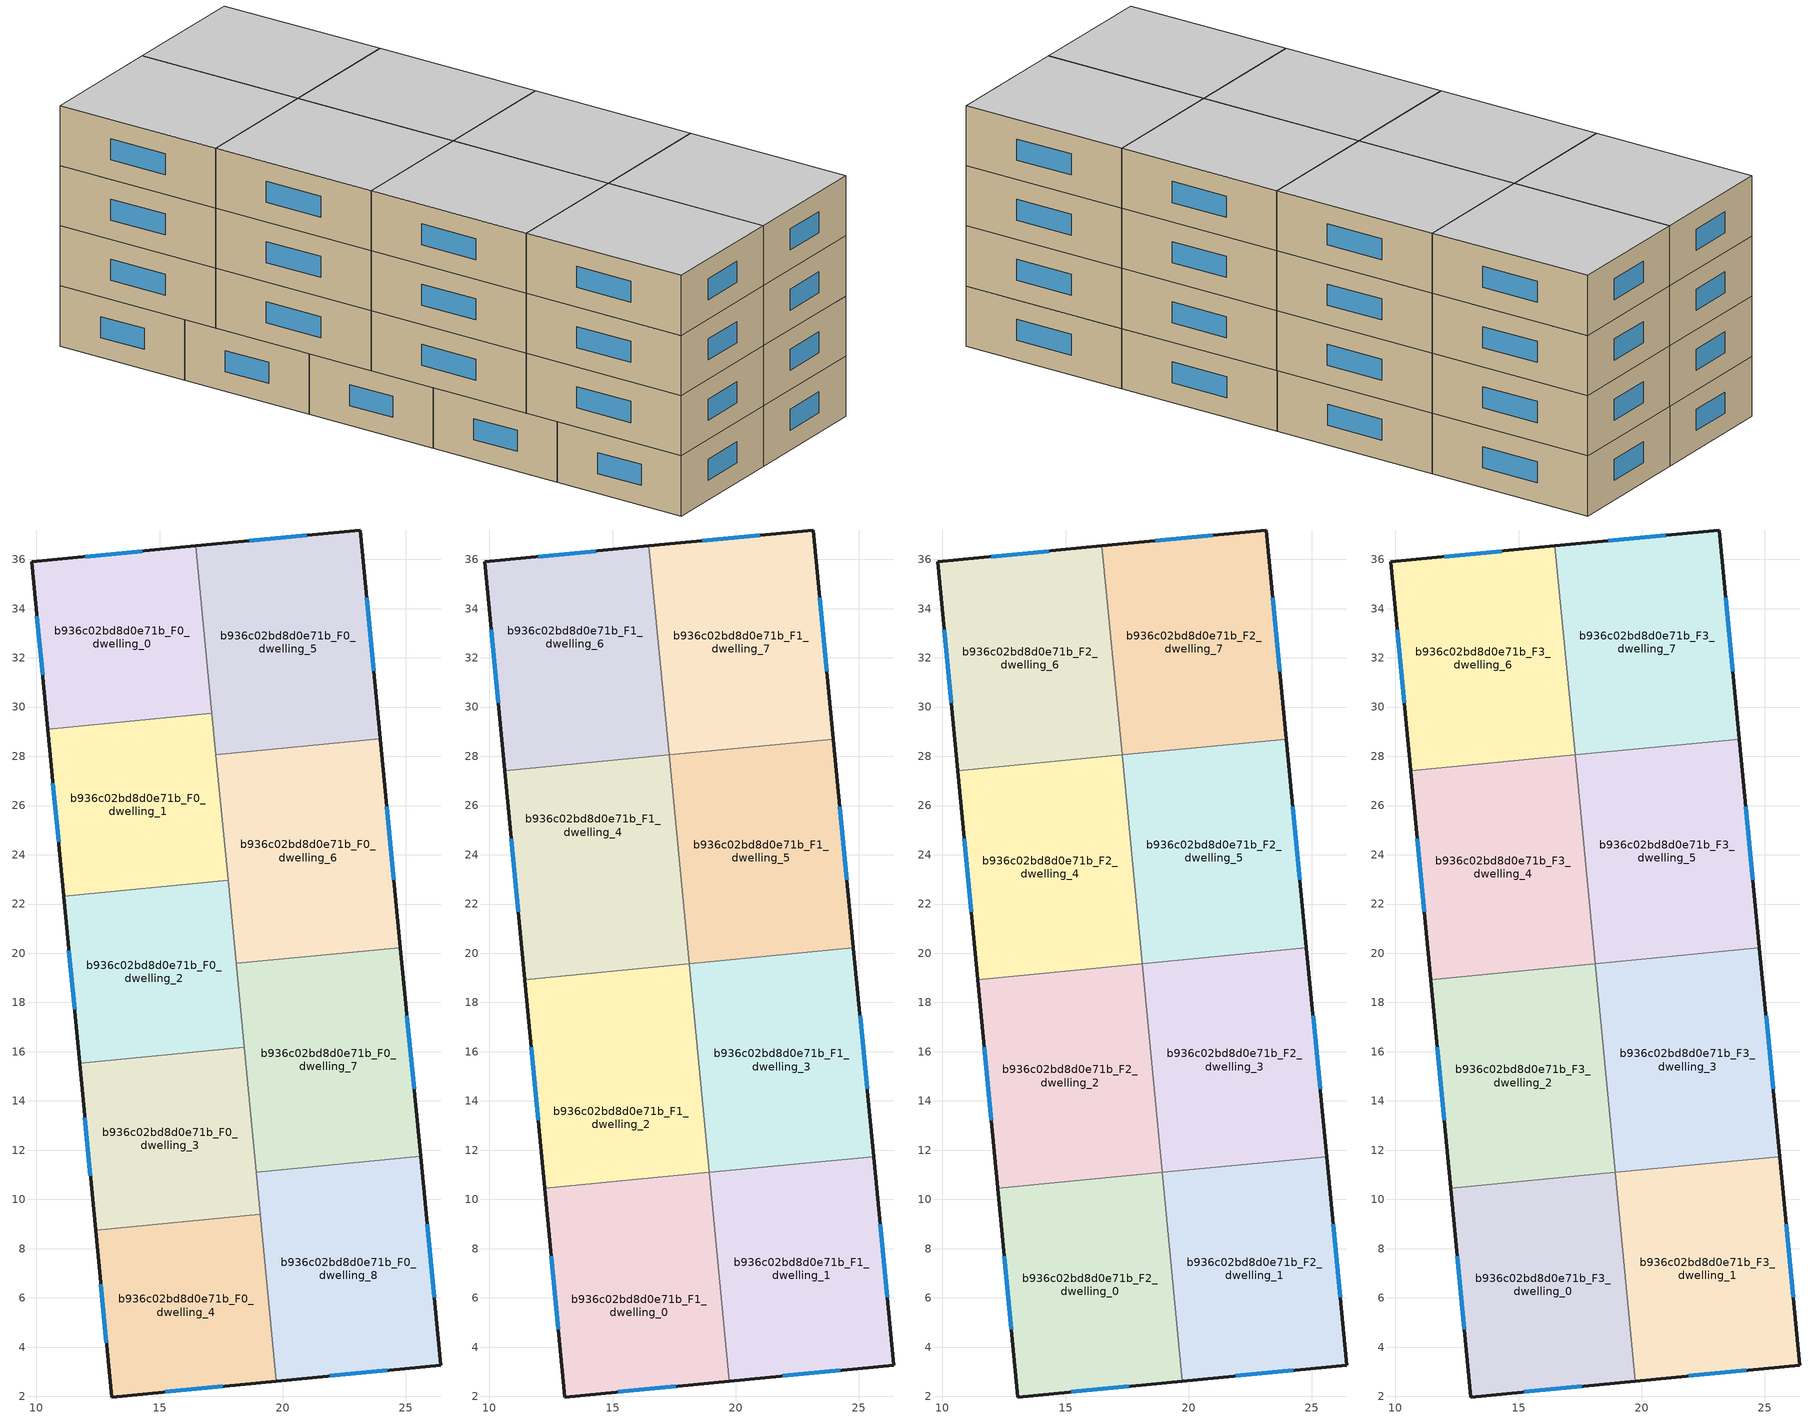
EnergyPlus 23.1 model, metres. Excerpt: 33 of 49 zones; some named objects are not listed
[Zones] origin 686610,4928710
b936c02bd8d0e71b_F0_dwelling_0
 floor ground (EU_floor_Construction): 16.47,36.55 17.13,29.75 10.46,29.11 9.81,35.9 z0
 wall outside (EU_wall_Construction): 16.47,36.55 9.81,35.9 10.46,29.11 z0:3
 wall to b936c02bd8d0e71b_F0_dwelling_1 (EU_wall_Construction): 10.46,29.11 17.13,29.75 z0:3
 wall to b936c02bd8d0e71b_F0_dwelling_5 (EU_wall_Construction): 17.13,29.75 16.47,36.55 z0:3
 window (EU_Window_Construction): 10.02,33.69 10.25,31.32 / 14.31,36.34 11.98,36.11 z0.98:2.02
b936c02bd8d0e71b_F0_dwelling_1
 floor ground (EU_floor_Construction): 17.13,29.75 17.79,22.96 11.11,22.31 10.46,29.11 z0
 wall outside (EU_wall_Construction): 10.46,29.11 11.11,22.31 z0:3
 wall to b936c02bd8d0e71b_F0_dwelling_2 (EU_wall_Construction): 11.11,22.31 17.79,22.96 z0:3
 wall to b936c02bd8d0e71b_F0_dwelling_6 (EU_wall_Construction): 17.78,22.96 17.29,28.07 z0:3
 wall to b936c02bd8d0e71b_F0_dwelling_5 (EU_wall_Construction): 17.29,28.07 17.13,29.75 z0:3
 window (EU_Window_Construction): 10.67,26.9 10.9,24.52 z0.98:2.02
b936c02bd8d0e71b_F0_dwelling_2
 floor ground (EU_floor_Construction): 17.79,22.96 18.44,16.17 11.76,15.53 11.11,22.31 z0
 wall outside (EU_wall_Construction): 11.11,22.31 11.76,15.53 z0:3
 wall to b936c02bd8d0e71b_F0_dwelling_3 (EU_wall_Construction): 11.76,15.53 18.44,16.17 z0:3
 wall to b936c02bd8d0e71b_F0_dwelling_7 (EU_wall_Construction): 18.44,16.17 18.11,19.58 z0:3
 wall to b936c02bd8d0e71b_F0_dwelling_6 (EU_wall_Construction): 18.11,19.58 17.78,22.96 z0:3
 window (EU_Window_Construction): 11.32,20.11 11.55,17.73 z0.98:2.02
b936c02bd8d0e71b_F0_dwelling_3
 floor ground (EU_floor_Construction): 18.44,16.17 19.09,9.39 12.41,8.75 11.76,15.53 z0
 wall outside (EU_wall_Construction): 11.76,15.53 12.41,8.75 z0:3
 wall to b936c02bd8d0e71b_F0_dwelling_4 (EU_wall_Construction): 12.41,8.75 19.09,9.39 z0:3
 wall to b936c02bd8d0e71b_F0_dwelling_8 (EU_wall_Construction): 19.09,9.39 18.93,11.1 z0:3
 wall to b936c02bd8d0e71b_F0_dwelling_7 (EU_wall_Construction): 18.93,11.1 18.44,16.17 z0:3
 window (EU_Window_Construction): 11.97,13.32 12.19,10.95 z0.98:2.02
b936c02bd8d0e71b_F0_dwelling_4
 floor ground (EU_floor_Construction): 19.09,9.39 19.74,2.62 13.05,1.97 12.41,8.75 z0
 wall outside (EU_wall_Construction): 12.41,8.75 13.05,1.97 19.74,2.62 z0:3
 wall to b936c02bd8d0e71b_F0_dwelling_8 (EU_wall_Construction): 19.74,2.62 19.09,9.39 z0:3
 window (EU_Window_Construction): 15.23,2.18 17.57,2.41 / 12.62,6.55 12.84,4.18 z0.98:2.02
b936c02bd8d0e71b_F0_dwelling_5
 floor ground (EU_floor_Construction): 23.15,37.19 23.97,28.71 17.29,28.07 16.47,36.55 z0
 wall outside (EU_wall_Construction): 23.97,28.71 23.15,37.19 16.47,36.55 z0:3
 wall to b936c02bd8d0e71b_F0_dwelling_6 (EU_wall_Construction): 17.29,28.07 23.97,28.71 z0:3
 window (EU_Window_Construction): 20.98,36.98 18.65,36.76 / 23.7,31.47 23.42,34.43 z0.98:2.02
b936c02bd8d0e71b_F0_dwelling_6
 floor ground (EU_floor_Construction): 23.97,28.71 24.79,20.23 18.11,19.58 17.29,28.07 z0
 wall outside (EU_wall_Construction): 24.79,20.23 23.97,28.71 z0:3
 wall to b936c02bd8d0e71b_F0_dwelling_7 (EU_wall_Construction): 18.11,19.58 24.79,20.23 z0:3
 window (EU_Window_Construction): 24.52,22.99 24.24,25.95 z0.98:2.02
b936c02bd8d0e71b_F0_dwelling_7
 floor ground (EU_floor_Construction): 24.79,20.23 25.6,11.75 18.93,11.1 18.11,19.58 z0
 wall outside (EU_wall_Construction): 25.6,11.75 24.79,20.23 z0:3
 wall to b936c02bd8d0e71b_F0_dwelling_8 (EU_wall_Construction): 18.93,11.1 25.6,11.75 z0:3
 window (EU_Window_Construction): 25.34,14.5 25.05,17.47 z0.98:2.02
b936c02bd8d0e71b_F0_dwelling_8
 floor ground (EU_floor_Construction): 25.6,11.75 26.42,3.26 19.74,2.62 18.93,11.1 z0
 wall outside (EU_wall_Construction): 19.74,2.62 26.42,3.26 25.6,11.75 z0:3
 window (EU_Window_Construction): 26.16,6.02 25.87,8.99 / 21.92,2.83 24.25,3.05 z0.98:2.02
b936c02bd8d0e71b_F1_dwelling_0
 floor to b936c02bd8d0e71b_F0_dwelling_4 (EU_floor_Construction): 19.09,9.39 19.74,2.62 13.05,1.97 12.41,8.75 z3
 floor to b936c02bd8d0e71b_F0_dwelling_3 (EU_floor_Construction): 18.92,11.09 19.09,9.39 12.41,8.75 12.24,10.45 z3
 wall outside (EU_wall_Construction): 12.24,10.45 13.05,1.97 19.74,2.62 z3:6
 wall to b936c02bd8d0e71b_F1_dwelling_1 (EU_wall_Construction): 19.74,2.62 18.92,11.09 z3:6
 wall to b936c02bd8d0e71b_F1_dwelling_2 (EU_wall_Construction): 18.92,11.09 12.24,10.45 z3:6
 window (EU_Window_Construction): 15.23,2.18 17.56,2.41 / 12.51,7.69 12.79,4.73 z3.98:5.02
b936c02bd8d0e71b_F1_dwelling_1
 floor to b936c02bd8d0e71b_F0_dwelling_8 (EU_floor_Construction): 25.6,11.74 26.42,3.26 19.74,2.62 18.93,11.09 z3
 wall outside (EU_wall_Construction): 19.74,2.62 26.42,3.26 25.6,11.74 z3:6
 wall to b936c02bd8d0e71b_F1_dwelling_3 (EU_wall_Construction): 25.6,11.74 18.93,11.09 z3:6
 window (EU_Window_Construction): 26.16,6.02 25.87,8.98 / 21.91,2.83 24.25,3.05 z3.98:5.02
b936c02bd8d0e71b_F1_dwelling_2
 floor to b936c02bd8d0e71b_F0_dwelling_2 (EU_floor_Construction): 18.11,19.57 18.44,16.17 11.76,15.53 11.43,18.93 z3
 floor to b936c02bd8d0e71b_F0_dwelling_3 (EU_floor_Construction): 18.44,16.17 18.92,11.09 12.24,10.45 11.76,15.53 z3
 wall outside (EU_wall_Construction): 11.43,18.93 12.24,10.45 z3:6
 wall to b936c02bd8d0e71b_F1_dwelling_3 (EU_wall_Construction): 18.93,11.09 18.11,19.57 11.43,18.93 z3:6
 window (EU_Window_Construction): 11.7,16.17 11.98,13.21 z3.98:5.02
b936c02bd8d0e71b_F1_dwelling_3
 floor to b936c02bd8d0e71b_F0_dwelling_7 (EU_floor_Construction): 24.79,20.22 25.6,11.74 18.93,11.1 18.11,19.57 z3
 floor to b936c02bd8d0e71b_F0_dwelling_8 (EU_floor_Construction): 25.6,11.74 22.47,11.44 18.93,11.1 z3
 wall outside (EU_wall_Construction): 25.6,11.74 24.79,20.22 z3:6
 wall to b936c02bd8d0e71b_F1_dwelling_4 (EU_wall_Construction): 18.11,19.57 11.43,18.93 z3:6
 wall to b936c02bd8d0e71b_F1_dwelling_5 (EU_wall_Construction): 24.79,20.22 18.11,19.57 z3:6
 window (EU_Window_Construction): 25.34,14.5 25.05,17.46 z3.98:5.02
b936c02bd8d0e71b_F1_dwelling_4
 floor to b936c02bd8d0e71b_F0_dwelling_1 (EU_floor_Construction): 17.29,28.06 17.79,22.96 11.11,22.31 10.62,27.42 z3
 floor to b936c02bd8d0e71b_F0_dwelling_2 (EU_floor_Construction): 17.79,22.96 18.11,19.57 11.43,18.93 11.11,22.31 z3
 wall outside (EU_wall_Construction): 10.62,27.42 11.43,18.93 z3:6
 wall to b936c02bd8d0e71b_F1_dwelling_5 (EU_wall_Construction): 18.11,19.57 17.3,28.06 z3:6
 wall to b936c02bd8d0e71b_F1_dwelling_6 (EU_wall_Construction): 17.3,28.06 10.62,27.42 z3:6
 window (EU_Window_Construction): 10.89,24.66 11.17,21.69 z3.98:5.02
b936c02bd8d0e71b_F1_dwelling_5
 floor to b936c02bd8d0e71b_F0_dwelling_6 (EU_floor_Construction): 23.97,28.7 24.79,20.23 18.11,19.58 17.3,28.06 z3
 floor to b936c02bd8d0e71b_F0_dwelling_7 (EU_floor_Construction): 24.79,20.23 24.79,20.22 18.11,19.57 18.11,19.58 z3
 wall outside (EU_wall_Construction): 24.79,20.22 23.97,28.7 z3:6
 wall to b936c02bd8d0e71b_F1_dwelling_7 (EU_wall_Construction): 23.97,28.7 17.3,28.06 z3:6
 window (EU_Window_Construction): 24.52,22.98 24.24,25.94 z3.98:5.02
b936c02bd8d0e71b_F1_dwelling_6
 floor outside (EU_floor_Construction): 16.48,36.55 16.94,31.79 17.29,28.07 z3
 floor to b936c02bd8d0e71b_F0_dwelling_0 (EU_floor_Construction): 16.47,36.55 17.13,29.75 10.46,29.11 9.81,35.9 z3
 floor to b936c02bd8d0e71b_F0_dwelling_1 (EU_floor_Construction): 17.13,29.75 17.29,28.06 10.62,27.42 10.46,29.11 z3
 floor to b936c02bd8d0e71b_F0_dwelling_5 (EU_floor_Construction): 16.48,36.55 16.94,31.79 17.29,28.07 z3
 wall outside (EU_wall_Construction): 16.48,36.55 9.81,35.9 10.62,27.42 z3:6
 wall to b936c02bd8d0e71b_F1_dwelling_7 (EU_wall_Construction): 17.3,28.06 16.48,36.55 z3:6
 window (EU_Window_Construction): 10.08,33.14 10.36,30.18 / 14.31,36.34 11.98,36.11 z3.98:5.02
b936c02bd8d0e71b_F1_dwelling_7
 floor to b936c02bd8d0e71b_F0_dwelling_5 (EU_floor_Construction): 23.15,37.19 23.97,28.71 17.3,28.07 16.48,36.55 z3
 wall outside (EU_wall_Construction): 23.97,28.7 23.15,37.19 16.48,36.55 z3:6
 window (EU_Window_Construction): 23.7,31.46 23.42,34.43 / 20.98,36.98 18.65,36.76 z3.98:5.02
b936c02bd8d0e71b_F2_dwelling_0
 floor to b936c02bd8d0e71b_F1_dwelling_0 (EU_floor_Construction): 18.92,11.09 19.74,2.62 13.05,1.97 12.24,10.45 z6
 wall outside (EU_wall_Construction): 12.24,10.45 13.05,1.97 19.74,2.62 z6:9
 wall to b936c02bd8d0e71b_F2_dwelling_1 (EU_wall_Construction): 19.74,2.62 18.92,11.09 z6:9
 wall to b936c02bd8d0e71b_F2_dwelling_2 (EU_wall_Construction): 18.92,11.09 12.24,10.45 z6:9
 window (EU_Window_Construction): 15.23,2.18 17.56,2.41 / 12.51,7.69 12.79,4.73 z6.98:8.02
b936c02bd8d0e71b_F2_dwelling_1
 floor to b936c02bd8d0e71b_F1_dwelling_1 (EU_floor_Construction): 25.6,11.74 26.42,3.26 19.74,2.62 18.92,11.09 z6
 wall outside (EU_wall_Construction): 19.74,2.62 26.42,3.26 25.6,11.74 z6:9
 wall to b936c02bd8d0e71b_F2_dwelling_3 (EU_wall_Construction): 25.6,11.74 18.93,11.09 z6:9
 window (EU_Window_Construction): 26.16,6.02 25.87,8.98 / 21.91,2.83 24.25,3.05 z6.98:8.02
b936c02bd8d0e71b_F2_dwelling_2
 floor to b936c02bd8d0e71b_F1_dwelling_2 (EU_floor_Construction): 18.11,19.57 18.93,11.09 12.24,10.45 11.43,18.93 z6
 wall outside (EU_wall_Construction): 11.43,18.93 12.24,10.45 z6:9
 wall to b936c02bd8d0e71b_F2_dwelling_3 (EU_wall_Construction): 18.93,11.09 18.11,19.57 11.43,18.93 z6:9
 window (EU_Window_Construction): 11.7,16.17 11.98,13.21 z6.98:8.02
b936c02bd8d0e71b_F2_dwelling_3
 floor to b936c02bd8d0e71b_F1_dwelling_3 (EU_floor_Construction): 24.79,20.22 25.6,11.74 18.93,11.09 18.11,19.57 z6
 wall outside (EU_wall_Construction): 25.6,11.74 24.79,20.22 z6:9
 wall to b936c02bd8d0e71b_F2_dwelling_4 (EU_wall_Construction): 18.11,19.57 11.43,18.93 z6:9
 wall to b936c02bd8d0e71b_F2_dwelling_5 (EU_wall_Construction): 24.79,20.22 18.11,19.57 z6:9
 window (EU_Window_Construction): 25.34,14.5 25.05,17.46 z6.98:8.02
b936c02bd8d0e71b_F2_dwelling_4
 floor to b936c02bd8d0e71b_F1_dwelling_4 (EU_floor_Construction): 17.3,28.06 18.11,19.57 11.43,18.93 10.62,27.42 z6
 wall outside (EU_wall_Construction): 10.62,27.42 11.43,18.93 z6:9
 wall to b936c02bd8d0e71b_F2_dwelling_5 (EU_wall_Construction): 18.11,19.57 17.3,28.06 z6:9
 wall to b936c02bd8d0e71b_F2_dwelling_6 (EU_wall_Construction): 17.3,28.06 10.62,27.42 z6:9
 window (EU_Window_Construction): 10.89,24.66 11.17,21.69 z6.98:8.02
b936c02bd8d0e71b_F2_dwelling_5
 floor to b936c02bd8d0e71b_F1_dwelling_5 (EU_floor_Construction): 23.97,28.7 24.79,20.22 18.11,19.57 17.3,28.06 z6
 wall outside (EU_wall_Construction): 24.79,20.22 23.97,28.7 z6:9
 wall to b936c02bd8d0e71b_F2_dwelling_7 (EU_wall_Construction): 23.97,28.7 17.3,28.06 z6:9
 window (EU_Window_Construction): 24.52,22.98 24.24,25.94 z6.98:8.02
b936c02bd8d0e71b_F2_dwelling_6
 floor to b936c02bd8d0e71b_F1_dwelling_6 (EU_floor_Construction): 16.48,36.55 17.3,28.06 10.62,27.42 9.81,35.9 z6
 wall outside (EU_wall_Construction): 16.48,36.55 9.81,35.9 10.62,27.42 z6:9
 wall to b936c02bd8d0e71b_F2_dwelling_7 (EU_wall_Construction): 17.3,28.06 16.48,36.55 z6:9
 window (EU_Window_Construction): 10.08,33.14 10.36,30.18 / 14.31,36.34 11.98,36.11 z6.98:8.02
b936c02bd8d0e71b_F2_dwelling_7
 floor to b936c02bd8d0e71b_F1_dwelling_7 (EU_floor_Construction): 23.15,37.19 23.97,28.7 17.3,28.06 16.48,36.55 z6
 wall outside (EU_wall_Construction): 23.97,28.7 23.15,37.19 16.48,36.55 z6:9
 window (EU_Window_Construction): 23.7,31.46 23.42,34.43 / 20.98,36.98 18.65,36.76 z6.98:8.02
b936c02bd8d0e71b_F3_dwelling_0
 floor to b936c02bd8d0e71b_F2_dwelling_0 (EU_floor_Construction): 18.92,11.09 19.74,2.62 13.05,1.97 12.24,10.45 z9
 wall outside (EU_wall_Construction): 12.24,10.45 13.05,1.97 19.74,2.62 z9:12
 wall to b936c02bd8d0e71b_F3_dwelling_1 (EU_wall_Construction): 19.74,2.62 18.92,11.09 z9:12
 wall to b936c02bd8d0e71b_F3_dwelling_2 (EU_wall_Construction): 18.92,11.09 12.24,10.45 z9:12
 window (EU_Window_Construction): 15.23,2.18 17.56,2.41 / 12.51,7.69 12.79,4.73 z9.98:11.02
 ceiling to b936c02bd8d0e71b_F4_dwelling_0 (EU_floor_Construction): 19.74,2.62 18.92,11.09 12.24,10.45 13.05,1.97 z12
b936c02bd8d0e71b_F3_dwelling_1
 floor to b936c02bd8d0e71b_F2_dwelling_1 (EU_floor_Construction): 25.6,11.74 26.42,3.26 19.74,2.62 18.92,11.09 z9
 wall outside (EU_wall_Construction): 19.74,2.62 26.42,3.26 25.6,11.74 z9:12
 wall to b936c02bd8d0e71b_F3_dwelling_3 (EU_wall_Construction): 25.6,11.74 18.93,11.09 z9:12
 window (EU_Window_Construction): 26.16,6.02 25.87,8.98 / 21.91,2.83 24.25,3.05 z9.98:11.02
 ceiling to b936c02bd8d0e71b_F4_dwelling_1 (EU_floor_Construction): 26.42,3.26 25.6,11.74 18.92,11.09 19.74,2.62 z12
b936c02bd8d0e71b_F3_dwelling_2
 floor to b936c02bd8d0e71b_F2_dwelling_2 (EU_floor_Construction): 18.11,19.57 18.93,11.09 12.24,10.45 11.43,18.93 z9
 wall outside (EU_wall_Construction): 11.43,18.93 12.24,10.45 z9:12
 wall to b936c02bd8d0e71b_F3_dwelling_3 (EU_wall_Construction): 18.93,11.09 18.11,19.57 11.43,18.93 z9:12
 window (EU_Window_Construction): 11.7,16.17 11.98,13.21 z9.98:11.02
 ceiling to b936c02bd8d0e71b_F4_dwelling_2 (EU_floor_Construction): 18.93,11.09 18.11,19.57 11.43,18.93 12.24,10.45 z12
b936c02bd8d0e71b_F3_dwelling_3
 floor to b936c02bd8d0e71b_F2_dwelling_3 (EU_floor_Construction): 24.79,20.22 25.6,11.74 18.93,11.09 18.11,19.57 z9
 wall outside (EU_wall_Construction): 25.6,11.74 24.79,20.22 z9:12
 wall to b936c02bd8d0e71b_F3_dwelling_4 (EU_wall_Construction): 18.11,19.57 11.43,18.93 z9:12
 wall to b936c02bd8d0e71b_F3_dwelling_5 (EU_wall_Construction): 24.79,20.22 18.11,19.57 z9:12
 window (EU_Window_Construction): 25.34,14.5 25.05,17.46 z9.98:11.02
 ceiling to b936c02bd8d0e71b_F4_dwelling_3 (EU_floor_Construction): 25.6,11.74 24.79,20.22 18.11,19.57 18.93,11.09 z12
b936c02bd8d0e71b_F3_dwelling_4
 floor to b936c02bd8d0e71b_F2_dwelling_4 (EU_floor_Construction): 17.3,28.06 18.11,19.57 11.43,18.93 10.62,27.42 z9
 wall outside (EU_wall_Construction): 10.62,27.42 11.43,18.93 z9:12
 wall to b936c02bd8d0e71b_F3_dwelling_5 (EU_wall_Construction): 18.11,19.57 17.3,28.06 z9:12
 wall to b936c02bd8d0e71b_F3_dwelling_6 (EU_wall_Construction): 17.3,28.06 10.62,27.42 z9:12
 window (EU_Window_Construction): 10.89,24.66 11.17,21.69 z9.98:11.02
 ceiling to b936c02bd8d0e71b_F4_dwelling_4 (EU_floor_Construction): 18.11,19.57 17.3,28.06 10.62,27.42 11.43,18.93 z12
b936c02bd8d0e71b_F3_dwelling_5
 floor to b936c02bd8d0e71b_F2_dwelling_5 (EU_floor_Construction): 23.97,28.7 24.79,20.22 18.11,19.57 17.3,28.06 z9
 wall outside (EU_wall_Construction): 24.79,20.22 23.97,28.7 z9:12
 wall to b936c02bd8d0e71b_F3_dwelling_7 (EU_wall_Construction): 23.97,28.7 17.3,28.06 z9:12
 window (EU_Window_Construction): 24.52,22.98 24.24,25.94 z9.98:11.02
 ceiling to b936c02bd8d0e71b_F4_dwelling_5 (EU_floor_Construction): 24.79,20.22 23.97,28.7 17.3,28.06 18.11,19.57 z12
b936c02bd8d0e71b_F3_dwelling_6
 floor to b936c02bd8d0e71b_F2_dwelling_6 (EU_floor_Construction): 16.48,36.55 17.3,28.06 10.62,27.42 9.81,35.9 z9
 wall outside (EU_wall_Construction): 16.48,36.55 9.81,35.9 10.62,27.42 z9:12
 wall to b936c02bd8d0e71b_F3_dwelling_7 (EU_wall_Construction): 17.3,28.06 16.48,36.55 z9:12
 window (EU_Window_Construction): 10.08,33.14 10.36,30.18 / 14.31,36.34 11.98,36.11 z9.98:11.02
 ceiling to b936c02bd8d0e71b_F4_dwelling_6 (EU_floor_Construction): 17.3,28.06 16.48,36.55 9.81,35.9 10.62,27.42 z12
b936c02bd8d0e71b_F3_dwelling_7
 floor to b936c02bd8d0e71b_F2_dwelling_7 (EU_floor_Construction): 23.15,37.19 23.97,28.7 17.3,28.06 16.48,36.55 z9
 wall outside (EU_wall_Construction): 23.97,28.7 23.15,37.19 16.48,36.55 z9:12
 window (EU_Window_Construction): 23.7,31.46 23.42,34.43 / 20.98,36.98 18.65,36.76 z9.98:11.02
 ceiling to b936c02bd8d0e71b_F4_dwelling_7 (EU_floor_Construction): 23.97,28.7 23.15,37.19 16.48,36.55 17.3,28.06 z12
[Building]
EU S2 Campaign: North Axis=0; Terrain=City; Solar Distribution=FullExterior
[Site:Location]
Bologna: Latitude=44.5; Longitude=11.25; Time Zone=1; Elevation=37
[SizingPeriod:WeatherFileDays]
AnnualSizingPeriod: Begin Month=1; Begin Day of Month=1; End Month=12; End Day of Month=31; Day of Week for Start Day=Monday; Use Weather File Daylight Saving Period=No; Use Weather File Rain and Snow Indicators=No
[MATERIAL]
EU_InternalMass_Material: Roughness=MediumRough; Thickness=0.1; Conductivity=1; Density=1800; Specific Heat=900; Thermal Absorptance=0.9; Solar Absorptance=0.7; Visible Absorptance=0.7
[MATERIAL:NOMASS] Roughness=MediumRough; Thermal Absorptance=0.9; Solar Absorptance=0.7; Visible Absorptance=0.7
Name | Thermal Resistance
EU_wall_NoMass | 0.905828
EU_floor_NoMass | 0.67114
[WINDOWMATERIAL:SIMPLEGLAZINGSYSTEM]
EU_Window_SimpleGlazing: UFactor=4.52486; Solar Heat Gain Coefficient=0.85; Visible Transmittance=0.85
[CONSTRUCTION]
EU_wall_Construction: EU_wall_NoMass
EU_floor_Construction: EU_floor_NoMass
EU_Window_Construction: EU_Window_SimpleGlazing
EU_InternalMass_Construction: EU_InternalMass_Material
[ZONE] Type=1; Multiplier=1; Ceiling Height=autocalculate; Floor Area=autocalculate; Part of Total Floor Area=Yes
Name | Volume
b936c02bd8d0e71b_F0_dwelling_0 | 137.196
b936c02bd8d0e71b_F1_dwelling_0; b936c02bd8d0e71b_F2_dwelling_0; b936c02bd8d0e71b_F3_dwelling_0 | 171.497
b936c02bd8d0e71b_F0_dwelling_1 | 137.206
b936c02bd8d0e71b_F1_dwelling_1; b936c02bd8d0e71b_F2_dwelling_1; b936c02bd8d0e71b_F3_dwelling_1; b936c02bd8d0e71b_F1_dwelling_5; b936c02bd8d0e71b_F2_dwelling_5; b936c02bd8d0e71b_F3_dwelling_5 | 171.494
b936c02bd8d0e71b_F0_dwelling_2 | 137.197
b936c02bd8d0e71b_F1_dwelling_2; b936c02bd8d0e71b_F2_dwelling_2; b936c02bd8d0e71b_F3_dwelling_2 | 171.487
b936c02bd8d0e71b_F0_dwelling_3 | 137.208
b936c02bd8d0e71b_F1_dwelling_3; b936c02bd8d0e71b_F2_dwelling_3; b936c02bd8d0e71b_F3_dwelling_3 | 171.478
b936c02bd8d0e71b_F0_dwelling_4 | 137.201
b936c02bd8d0e71b_F1_dwelling_4; b936c02bd8d0e71b_F2_dwelling_4; b936c02bd8d0e71b_F3_dwelling_4 | 171.485
b936c02bd8d0e71b_F0_dwelling_5 | 171.499
b936c02bd8d0e71b_F0_dwelling_6 | 171.496
b936c02bd8d0e71b_F1_dwelling_6; b936c02bd8d0e71b_F2_dwelling_6; b936c02bd8d0e71b_F3_dwelling_6 | 171.493
b936c02bd8d0e71b_F0_dwelling_7; b936c02bd8d0e71b_F0_dwelling_8 | 171.504
b936c02bd8d0e71b_F1_dwelling_7; b936c02bd8d0e71b_F2_dwelling_7; b936c02bd8d0e71b_F3_dwelling_7 | 171.491
[INTERNALMASS] Construction=EU_InternalMass_Construction
Name | Zone or ZoneList | Surface Area
b936c02bd8d0e71b_F0_dwelling_0_EU_InternalMass | b936c02bd8d0e71b_F0_dwelling_0 | 45.7317
b936c02bd8d0e71b_F0_dwelling_1_EU_InternalMass | b936c02bd8d0e71b_F0_dwelling_1 | 45.7355
b936c02bd8d0e71b_F0_dwelling_2_EU_InternalMass | b936c02bd8d0e71b_F0_dwelling_2 | 45.7325
b936c02bd8d0e71b_F0_dwelling_3_EU_InternalMass | b936c02bd8d0e71b_F0_dwelling_3 | 45.7361
b936c02bd8d0e71b_F0_dwelling_4_EU_InternalMass | b936c02bd8d0e71b_F0_dwelling_4 | 45.7336
b936c02bd8d0e71b_F0_dwelling_5_EU_InternalMass | b936c02bd8d0e71b_F0_dwelling_5 | 57.1658
b936c02bd8d0e71b_F0_dwelling_6_EU_InternalMass | b936c02bd8d0e71b_F0_dwelling_6 | 57.165
b936c02bd8d0e71b_F0_dwelling_7_EU_InternalMass | b936c02bd8d0e71b_F0_dwelling_7 | 57.168
b936c02bd8d0e71b_F0_dwelling_8_EU_InternalMass | b936c02bd8d0e71b_F0_dwelling_8 | 57.168
b936c02bd8d0e71b_F1_dwelling_0_EU_InternalMass | b936c02bd8d0e71b_F1_dwelling_0 | 57.1657
b936c02bd8d0e71b_F1_dwelling_1_EU_InternalMass | b936c02bd8d0e71b_F1_dwelling_1 | 57.1646
b936c02bd8d0e71b_F1_dwelling_2_EU_InternalMass | b936c02bd8d0e71b_F1_dwelling_2 | 57.1623
b936c02bd8d0e71b_F1_dwelling_3_EU_InternalMass | b936c02bd8d0e71b_F1_dwelling_3 | 57.1621
b936c02bd8d0e71b_F1_dwelling_4_EU_InternalMass | b936c02bd8d0e71b_F1_dwelling_4 | 57.1618
b936c02bd8d0e71b_F1_dwelling_5_EU_InternalMass | b936c02bd8d0e71b_F1_dwelling_5 | 57.1643
b936c02bd8d0e71b_F1_dwelling_6_EU_InternalMass | b936c02bd8d0e71b_F1_dwelling_6 | 57.1686
b936c02bd8d0e71b_F1_dwelling_7_EU_InternalMass | b936c02bd8d0e71b_F1_dwelling_7 | 57.1636
b936c02bd8d0e71b_F2_dwelling_0_EU_InternalMass | b936c02bd8d0e71b_F2_dwelling_0 | 57.1657
b936c02bd8d0e71b_F2_dwelling_1_EU_InternalMass | b936c02bd8d0e71b_F2_dwelling_1 | 57.1646
b936c02bd8d0e71b_F2_dwelling_2_EU_InternalMass | b936c02bd8d0e71b_F2_dwelling_2 | 57.1623
b936c02bd8d0e71b_F2_dwelling_3_EU_InternalMass | b936c02bd8d0e71b_F2_dwelling_3 | 57.1621
b936c02bd8d0e71b_F2_dwelling_4_EU_InternalMass | b936c02bd8d0e71b_F2_dwelling_4 | 57.1618
b936c02bd8d0e71b_F2_dwelling_5_EU_InternalMass | b936c02bd8d0e71b_F2_dwelling_5 | 57.1643
b936c02bd8d0e71b_F2_dwelling_6_EU_InternalMass | b936c02bd8d0e71b_F2_dwelling_6 | 57.1686
b936c02bd8d0e71b_F2_dwelling_7_EU_InternalMass | b936c02bd8d0e71b_F2_dwelling_7 | 57.1636
b936c02bd8d0e71b_F3_dwelling_0_EU_InternalMass | b936c02bd8d0e71b_F3_dwelling_0 | 57.1657
b936c02bd8d0e71b_F3_dwelling_1_EU_InternalMass | b936c02bd8d0e71b_F3_dwelling_1 | 57.1646
b936c02bd8d0e71b_F3_dwelling_2_EU_InternalMass | b936c02bd8d0e71b_F3_dwelling_2 | 57.1623
b936c02bd8d0e71b_F3_dwelling_3_EU_InternalMass | b936c02bd8d0e71b_F3_dwelling_3 | 57.1621
b936c02bd8d0e71b_F3_dwelling_4_EU_InternalMass | b936c02bd8d0e71b_F3_dwelling_4 | 57.1618
b936c02bd8d0e71b_F3_dwelling_5_EU_InternalMass | b936c02bd8d0e71b_F3_dwelling_5 | 57.1643
b936c02bd8d0e71b_F3_dwelling_6_EU_InternalMass | b936c02bd8d0e71b_F3_dwelling_6 | 57.1686
b936c02bd8d0e71b_F3_dwelling_7_EU_InternalMass | b936c02bd8d0e71b_F3_dwelling_7 | 57.1636
[OTHEREQUIPMENT] Fuel Type=Electricity; Design Level Calculation Method=Watts/Area; Power per Zone Floor Area=1; Fraction Latent=0; Fraction Radiant=0; Fraction Lost=0; Carbon Dioxide Generation Rate=0; EndUse Subcategory=EU_Step8_InternalGains
Name | Zone or ZoneList or Space or SpaceList | Schedule
EU_Step8_InternalGain_b936c02bd8d0e71b_F0_dwelling_0_f000 | b936c02bd8d0e71b_F0_dwelling_0 | EU_Step8_GainSchedule_b936c02bd8d0e71b_F0_dwelling_0_f000
EU_Step8_InternalGain_b936c02bd8d0e71b_F0_dwelling_1_f000 | b936c02bd8d0e71b_F0_dwelling_1 | EU_Step8_GainSchedule_b936c02bd8d0e71b_F0_dwelling_1_f000
EU_Step8_InternalGain_b936c02bd8d0e71b_F0_dwelling_2_f000 | b936c02bd8d0e71b_F0_dwelling_2 | EU_Step8_GainSchedule_b936c02bd8d0e71b_F0_dwelling_2_f000
EU_Step8_InternalGain_b936c02bd8d0e71b_F0_dwelling_3_f000 | b936c02bd8d0e71b_F0_dwelling_3 | EU_Step8_GainSchedule_b936c02bd8d0e71b_F0_dwelling_3_f000
EU_Step8_InternalGain_b936c02bd8d0e71b_F0_dwelling_4_f000 | b936c02bd8d0e71b_F0_dwelling_4 | EU_Step8_GainSchedule_b936c02bd8d0e71b_F0_dwelling_4_f000
EU_Step8_InternalGain_b936c02bd8d0e71b_F0_dwelling_5_f000 | b936c02bd8d0e71b_F0_dwelling_5 | EU_Step8_GainSchedule_b936c02bd8d0e71b_F0_dwelling_5_f000
EU_Step8_InternalGain_b936c02bd8d0e71b_F0_dwelling_6_f000 | b936c02bd8d0e71b_F0_dwelling_6 | EU_Step8_GainSchedule_b936c02bd8d0e71b_F0_dwelling_6_f000
EU_Step8_InternalGain_b936c02bd8d0e71b_F0_dwelling_7_f000 | b936c02bd8d0e71b_F0_dwelling_7 | EU_Step8_GainSchedule_b936c02bd8d0e71b_F0_dwelling_7_f000
EU_Step8_InternalGain_b936c02bd8d0e71b_F0_dwelling_8_f000 | b936c02bd8d0e71b_F0_dwelling_8 | EU_Step8_GainSchedule_b936c02bd8d0e71b_F0_dwelling_8_f000
EU_Step8_InternalGain_b936c02bd8d0e71b_F1_dwelling_0_f000 | b936c02bd8d0e71b_F1_dwelling_0 | EU_Step8_GainSchedule_b936c02bd8d0e71b_F1_dwelling_0_f000
EU_Step8_InternalGain_b936c02bd8d0e71b_F1_dwelling_1_f000 | b936c02bd8d0e71b_F1_dwelling_1 | EU_Step8_GainSchedule_b936c02bd8d0e71b_F1_dwelling_1_f000
EU_Step8_InternalGain_b936c02bd8d0e71b_F1_dwelling_2_f000 | b936c02bd8d0e71b_F1_dwelling_2 | EU_Step8_GainSchedule_b936c02bd8d0e71b_F1_dwelling_2_f000
EU_Step8_InternalGain_b936c02bd8d0e71b_F1_dwelling_3_f000 | b936c02bd8d0e71b_F1_dwelling_3 | EU_Step8_GainSchedule_b936c02bd8d0e71b_F1_dwelling_3_f000
EU_Step8_InternalGain_b936c02bd8d0e71b_F1_dwelling_4_f000 | b936c02bd8d0e71b_F1_dwelling_4 | EU_Step8_GainSchedule_b936c02bd8d0e71b_F1_dwelling_4_f000
EU_Step8_InternalGain_b936c02bd8d0e71b_F1_dwelling_5_f000 | b936c02bd8d0e71b_F1_dwelling_5 | EU_Step8_GainSchedule_b936c02bd8d0e71b_F1_dwelling_5_f000
EU_Step8_InternalGain_b936c02bd8d0e71b_F1_dwelling_6_f000 | b936c02bd8d0e71b_F1_dwelling_6 | EU_Step8_GainSchedule_b936c02bd8d0e71b_F1_dwelling_6_f000
EU_Step8_InternalGain_b936c02bd8d0e71b_F1_dwelling_7_f000 | b936c02bd8d0e71b_F1_dwelling_7 | EU_Step8_GainSchedule_b936c02bd8d0e71b_F1_dwelling_7_f000
EU_Step8_InternalGain_b936c02bd8d0e71b_F2_dwelling_0_f000 | b936c02bd8d0e71b_F2_dwelling_0 | EU_Step8_GainSchedule_b936c02bd8d0e71b_F2_dwelling_0_f000
EU_Step8_InternalGain_b936c02bd8d0e71b_F2_dwelling_1_f000 | b936c02bd8d0e71b_F2_dwelling_1 | EU_Step8_GainSchedule_b936c02bd8d0e71b_F2_dwelling_1_f000
EU_Step8_InternalGain_b936c02bd8d0e71b_F2_dwelling_2_f000 | b936c02bd8d0e71b_F2_dwelling_2 | EU_Step8_GainSchedule_b936c02bd8d0e71b_F2_dwelling_2_f000
EU_Step8_InternalGain_b936c02bd8d0e71b_F2_dwelling_3_f000 | b936c02bd8d0e71b_F2_dwelling_3 | EU_Step8_GainSchedule_b936c02bd8d0e71b_F2_dwelling_3_f000
EU_Step8_InternalGain_b936c02bd8d0e71b_F2_dwelling_4_f000 | b936c02bd8d0e71b_F2_dwelling_4 | EU_Step8_GainSchedule_b936c02bd8d0e71b_F2_dwelling_4_f000
EU_Step8_InternalGain_b936c02bd8d0e71b_F2_dwelling_5_f000 | b936c02bd8d0e71b_F2_dwelling_5 | EU_Step8_GainSchedule_b936c02bd8d0e71b_F2_dwelling_5_f000
EU_Step8_InternalGain_b936c02bd8d0e71b_F2_dwelling_6_f000 | b936c02bd8d0e71b_F2_dwelling_6 | EU_Step8_GainSchedule_b936c02bd8d0e71b_F2_dwelling_6_f000
EU_Step8_InternalGain_b936c02bd8d0e71b_F2_dwelling_7_f000 | b936c02bd8d0e71b_F2_dwelling_7 | EU_Step8_GainSchedule_b936c02bd8d0e71b_F2_dwelling_7_f000
EU_Step8_InternalGain_b936c02bd8d0e71b_F3_dwelling_0_f000 | b936c02bd8d0e71b_F3_dwelling_0 | EU_Step8_GainSchedule_b936c02bd8d0e71b_F3_dwelling_0_f000
EU_Step8_InternalGain_b936c02bd8d0e71b_F3_dwelling_1_f000 | b936c02bd8d0e71b_F3_dwelling_1 | EU_Step8_GainSchedule_b936c02bd8d0e71b_F3_dwelling_1_f000
EU_Step8_InternalGain_b936c02bd8d0e71b_F3_dwelling_2_f000 | b936c02bd8d0e71b_F3_dwelling_2 | EU_Step8_GainSchedule_b936c02bd8d0e71b_F3_dwelling_2_f000
EU_Step8_InternalGain_b936c02bd8d0e71b_F3_dwelling_3_f000 | b936c02bd8d0e71b_F3_dwelling_3 | EU_Step8_GainSchedule_b936c02bd8d0e71b_F3_dwelling_3_f000
EU_Step8_InternalGain_b936c02bd8d0e71b_F3_dwelling_4_f000 | b936c02bd8d0e71b_F3_dwelling_4 | EU_Step8_GainSchedule_b936c02bd8d0e71b_F3_dwelling_4_f000
EU_Step8_InternalGain_b936c02bd8d0e71b_F3_dwelling_5_f000 | b936c02bd8d0e71b_F3_dwelling_5 | EU_Step8_GainSchedule_b936c02bd8d0e71b_F3_dwelling_5_f000
EU_Step8_InternalGain_b936c02bd8d0e71b_F3_dwelling_6_f000 | b936c02bd8d0e71b_F3_dwelling_6 | EU_Step8_GainSchedule_b936c02bd8d0e71b_F3_dwelling_6_f000
EU_Step8_InternalGain_b936c02bd8d0e71b_F3_dwelling_7_f000 | b936c02bd8d0e71b_F3_dwelling_7 | EU_Step8_GainSchedule_b936c02bd8d0e71b_F3_dwelling_7_f000
[ZONEVENTILATION:DESIGNFLOWRATE] Schedule=EU_AlwaysOn; Design Flow Rate Calculation Method=AirChanges/Hour; Air Changes per Hour=0.73129; Ventilation Type=Natural; Fan Pressure Rise=0; Fan Total Efficiency=1; Constant Term Coefficient=1; Temperature Term Coefficient=0; Velocity Term Coefficient=0; Velocity Squared Term Coefficient=0; Minimum Indoor Temperature=-100; Maximum Indoor Temperature=100; Delta Temperature=-100; Minimum Outdoor Temperature=-100; Maximum Outdoor Temperature=100; Maximum Wind Speed=40
Name | Zone or ZoneList or Space or SpaceList
EU_ConstantAir_b936c02bd8d0e71b_F0_dwelling_0 | b936c02bd8d0e71b_F0_dwelling_0
EU_ConstantAir_b936c02bd8d0e71b_F0_dwelling_1 | b936c02bd8d0e71b_F0_dwelling_1
EU_ConstantAir_b936c02bd8d0e71b_F0_dwelling_2 | b936c02bd8d0e71b_F0_dwelling_2
EU_ConstantAir_b936c02bd8d0e71b_F0_dwelling_3 | b936c02bd8d0e71b_F0_dwelling_3
EU_ConstantAir_b936c02bd8d0e71b_F0_dwelling_4 | b936c02bd8d0e71b_F0_dwelling_4
EU_ConstantAir_b936c02bd8d0e71b_F0_dwelling_5 | b936c02bd8d0e71b_F0_dwelling_5
EU_ConstantAir_b936c02bd8d0e71b_F0_dwelling_6 | b936c02bd8d0e71b_F0_dwelling_6
EU_ConstantAir_b936c02bd8d0e71b_F0_dwelling_7 | b936c02bd8d0e71b_F0_dwelling_7
EU_ConstantAir_b936c02bd8d0e71b_F0_dwelling_8 | b936c02bd8d0e71b_F0_dwelling_8
EU_ConstantAir_b936c02bd8d0e71b_F1_dwelling_0 | b936c02bd8d0e71b_F1_dwelling_0
EU_ConstantAir_b936c02bd8d0e71b_F1_dwelling_1 | b936c02bd8d0e71b_F1_dwelling_1
EU_ConstantAir_b936c02bd8d0e71b_F1_dwelling_2 | b936c02bd8d0e71b_F1_dwelling_2
EU_ConstantAir_b936c02bd8d0e71b_F1_dwelling_3 | b936c02bd8d0e71b_F1_dwelling_3
EU_ConstantAir_b936c02bd8d0e71b_F1_dwelling_4 | b936c02bd8d0e71b_F1_dwelling_4
EU_ConstantAir_b936c02bd8d0e71b_F1_dwelling_5 | b936c02bd8d0e71b_F1_dwelling_5
EU_ConstantAir_b936c02bd8d0e71b_F1_dwelling_6 | b936c02bd8d0e71b_F1_dwelling_6
EU_ConstantAir_b936c02bd8d0e71b_F1_dwelling_7 | b936c02bd8d0e71b_F1_dwelling_7
EU_ConstantAir_b936c02bd8d0e71b_F2_dwelling_0 | b936c02bd8d0e71b_F2_dwelling_0
EU_ConstantAir_b936c02bd8d0e71b_F2_dwelling_1 | b936c02bd8d0e71b_F2_dwelling_1
EU_ConstantAir_b936c02bd8d0e71b_F2_dwelling_2 | b936c02bd8d0e71b_F2_dwelling_2
EU_ConstantAir_b936c02bd8d0e71b_F2_dwelling_3 | b936c02bd8d0e71b_F2_dwelling_3
EU_ConstantAir_b936c02bd8d0e71b_F2_dwelling_4 | b936c02bd8d0e71b_F2_dwelling_4
EU_ConstantAir_b936c02bd8d0e71b_F2_dwelling_5 | b936c02bd8d0e71b_F2_dwelling_5
EU_ConstantAir_b936c02bd8d0e71b_F2_dwelling_6 | b936c02bd8d0e71b_F2_dwelling_6
EU_ConstantAir_b936c02bd8d0e71b_F2_dwelling_7 | b936c02bd8d0e71b_F2_dwelling_7
EU_ConstantAir_b936c02bd8d0e71b_F3_dwelling_0 | b936c02bd8d0e71b_F3_dwelling_0
EU_ConstantAir_b936c02bd8d0e71b_F3_dwelling_1 | b936c02bd8d0e71b_F3_dwelling_1
EU_ConstantAir_b936c02bd8d0e71b_F3_dwelling_2 | b936c02bd8d0e71b_F3_dwelling_2
EU_ConstantAir_b936c02bd8d0e71b_F3_dwelling_3 | b936c02bd8d0e71b_F3_dwelling_3
EU_ConstantAir_b936c02bd8d0e71b_F3_dwelling_4 | b936c02bd8d0e71b_F3_dwelling_4
EU_ConstantAir_b936c02bd8d0e71b_F3_dwelling_5 | b936c02bd8d0e71b_F3_dwelling_5
EU_ConstantAir_b936c02bd8d0e71b_F3_dwelling_6 | b936c02bd8d0e71b_F3_dwelling_6
EU_ConstantAir_b936c02bd8d0e71b_F3_dwelling_7 | b936c02bd8d0e71b_F3_dwelling_7
[HVACTEMPLATE:ZONE:IDEALLOADSAIRSYSTEM] System Availability Schedule=EU_AlwaysOn; Maximum Heating Supply Air Temperature=50; Minimum Cooling Supply Air Temperature=13; Maximum Heating Supply Air Humidity Ratio=0.0156; Minimum Cooling Supply Air Humidity Ratio=0.0077; Heating Limit=NoLimit; Cooling Limit=NoLimit; Heating Availability Schedule=EU_AlwaysOn; Cooling Availability Schedule=EU_CoolingOff; Dehumidification Control Type=ConstantSensibleHeatRatio; Cooling Sensible Heat Ratio=0.7; Dehumidification Setpoint=60; Humidification Control Type=None; Humidification Setpoint=30; Outdoor Air Method=None; Outdoor Air Flow Rate per Person=0.00944; Outdoor Air Flow Rate per Zone Floor Area=0; Outdoor Air Flow Rate per Zone=0; Demand Controlled Ventilation Type=None; Outdoor Air Economizer Type=NoEconomizer; Heat Recovery Type=None; Sensible Heat Recovery Effectiveness=0.7; Latent Heat Recovery Effectiveness=0.65
Name | Template Thermostat
b936c02bd8d0e71b_F0_dwelling_0 | EU_HeatOnly_b936c02bd8d0e71b_F0_dwelling_0
b936c02bd8d0e71b_F0_dwelling_1 | EU_HeatOnly_b936c02bd8d0e71b_F0_dwelling_1
b936c02bd8d0e71b_F0_dwelling_2 | EU_HeatOnly_b936c02bd8d0e71b_F0_dwelling_2
b936c02bd8d0e71b_F0_dwelling_3 | EU_HeatOnly_b936c02bd8d0e71b_F0_dwelling_3
b936c02bd8d0e71b_F0_dwelling_4 | EU_HeatOnly_b936c02bd8d0e71b_F0_dwelling_4
b936c02bd8d0e71b_F0_dwelling_5 | EU_HeatOnly_b936c02bd8d0e71b_F0_dwelling_5
b936c02bd8d0e71b_F0_dwelling_6 | EU_HeatOnly_b936c02bd8d0e71b_F0_dwelling_6
b936c02bd8d0e71b_F0_dwelling_7 | EU_HeatOnly_b936c02bd8d0e71b_F0_dwelling_7
b936c02bd8d0e71b_F0_dwelling_8 | EU_HeatOnly_b936c02bd8d0e71b_F0_dwelling_8
b936c02bd8d0e71b_F1_dwelling_0 | EU_HeatOnly_b936c02bd8d0e71b_F1_dwelling_0
b936c02bd8d0e71b_F1_dwelling_1 | EU_HeatOnly_b936c02bd8d0e71b_F1_dwelling_1
b936c02bd8d0e71b_F1_dwelling_2 | EU_HeatOnly_b936c02bd8d0e71b_F1_dwelling_2
b936c02bd8d0e71b_F1_dwelling_3 | EU_HeatOnly_b936c02bd8d0e71b_F1_dwelling_3
b936c02bd8d0e71b_F1_dwelling_4 | EU_HeatOnly_b936c02bd8d0e71b_F1_dwelling_4
b936c02bd8d0e71b_F1_dwelling_5 | EU_HeatOnly_b936c02bd8d0e71b_F1_dwelling_5
b936c02bd8d0e71b_F1_dwelling_6 | EU_HeatOnly_b936c02bd8d0e71b_F1_dwelling_6
b936c02bd8d0e71b_F1_dwelling_7 | EU_HeatOnly_b936c02bd8d0e71b_F1_dwelling_7
b936c02bd8d0e71b_F2_dwelling_0 | EU_HeatOnly_b936c02bd8d0e71b_F2_dwelling_0
b936c02bd8d0e71b_F2_dwelling_1 | EU_HeatOnly_b936c02bd8d0e71b_F2_dwelling_1
b936c02bd8d0e71b_F2_dwelling_2 | EU_HeatOnly_b936c02bd8d0e71b_F2_dwelling_2
b936c02bd8d0e71b_F2_dwelling_3 | EU_HeatOnly_b936c02bd8d0e71b_F2_dwelling_3
b936c02bd8d0e71b_F2_dwelling_4 | EU_HeatOnly_b936c02bd8d0e71b_F2_dwelling_4
b936c02bd8d0e71b_F2_dwelling_5 | EU_HeatOnly_b936c02bd8d0e71b_F2_dwelling_5
b936c02bd8d0e71b_F2_dwelling_6 | EU_HeatOnly_b936c02bd8d0e71b_F2_dwelling_6
b936c02bd8d0e71b_F2_dwelling_7 | EU_HeatOnly_b936c02bd8d0e71b_F2_dwelling_7
b936c02bd8d0e71b_F3_dwelling_0 | EU_HeatOnly_b936c02bd8d0e71b_F3_dwelling_0
b936c02bd8d0e71b_F3_dwelling_1 | EU_HeatOnly_b936c02bd8d0e71b_F3_dwelling_1
b936c02bd8d0e71b_F3_dwelling_2 | EU_HeatOnly_b936c02bd8d0e71b_F3_dwelling_2
b936c02bd8d0e71b_F3_dwelling_3 | EU_HeatOnly_b936c02bd8d0e71b_F3_dwelling_3
b936c02bd8d0e71b_F3_dwelling_4 | EU_HeatOnly_b936c02bd8d0e71b_F3_dwelling_4
b936c02bd8d0e71b_F3_dwelling_5 | EU_HeatOnly_b936c02bd8d0e71b_F3_dwelling_5
b936c02bd8d0e71b_F3_dwelling_6 | EU_HeatOnly_b936c02bd8d0e71b_F3_dwelling_6
b936c02bd8d0e71b_F3_dwelling_7 | EU_HeatOnly_b936c02bd8d0e71b_F3_dwelling_7
[SIZING:ZONE] Zone Cooling Design Supply Air Temperature Input Method=SupplyAirTemperature; Zone Cooling Design Supply Air Temperature=13; Zone Heating Design Supply Air Temperature Input Method=SupplyAirTemperature; Zone Heating Design Supply Air Temperature=50; Zone Cooling Design Supply Air Humidity Ratio=0.008; Zone Heating Design Supply Air Humidity Ratio=0.008; Cooling Design Air Flow Method=DesignDay; Cooling Design Air Flow Rate=0; Cooling Minimum Air Flow per Zone Floor Area=0.000762; Cooling Minimum Air Flow=0; Cooling Minimum Air Flow Fraction=0.2; Heating Design Air Flow Method=DesignDay; Heating Design Air Flow Rate=0; Heating Maximum Air Flow per Zone Floor Area=0.002032; Heating Maximum Air Flow=0.141576; Heating Maximum Air Flow Fraction=0.3; Account for Dedicated Outdoor Air System=No; Dedicated Outdoor Air System Control Strategy=NeutralSupplyAir; Dedicated Outdoor Air Low Setpoint Temperature for Design=autosize; Dedicated Outdoor Air High Setpoint Temperature for Design=autosize; Zone Load Sizing Method=Sensible Load Only No Latent Load; Zone Latent Cooling Design Supply Air Humidity Ratio Input Method=HumidityRatioDifference; Zone Cooling Design Supply Air Humidity Ratio Difference=0.005; Zone Latent Heating Design Supply Air Humidity Ratio Input Method=HumidityRatioDifference; Zone Humidification Design Supply Air Humidity Ratio Difference=0.005
b936c02bd8d0e71b_F0_dwelling_0; b936c02bd8d0e71b_F0_dwelling_1; b936c02bd8d0e71b_F0_dwelling_2; b936c02bd8d0e71b_F0_dwelling_3; b936c02bd8d0e71b_F0_dwelling_4; b936c02bd8d0e71b_F0_dwelling_5; b936c02bd8d0e71b_F0_dwelling_6; b936c02bd8d0e71b_F0_dwelling_7; b936c02bd8d0e71b_F0_dwelling_8; b936c02bd8d0e71b_F1_dwelling_0; b936c02bd8d0e71b_F1_dwelling_1; b936c02bd8d0e71b_F1_dwelling_2; b936c02bd8d0e71b_F1_dwelling_3; b936c02bd8d0e71b_F1_dwelling_4; b936c02bd8d0e71b_F1_dwelling_5; b936c02bd8d0e71b_F1_dwelling_6; b936c02bd8d0e71b_F1_dwelling_7; b936c02bd8d0e71b_F2_dwelling_0; b936c02bd8d0e71b_F2_dwelling_1; b936c02bd8d0e71b_F2_dwelling_2; b936c02bd8d0e71b_F2_dwelling_3; b936c02bd8d0e71b_F2_dwelling_4; b936c02bd8d0e71b_F2_dwelling_5; b936c02bd8d0e71b_F2_dwelling_6; b936c02bd8d0e71b_F2_dwelling_7; b936c02bd8d0e71b_F3_dwelling_0; b936c02bd8d0e71b_F3_dwelling_1; b936c02bd8d0e71b_F3_dwelling_2; b936c02bd8d0e71b_F3_dwelling_3; b936c02bd8d0e71b_F3_dwelling_4; b936c02bd8d0e71b_F3_dwelling_5; b936c02bd8d0e71b_F3_dwelling_6; b936c02bd8d0e71b_F3_dwelling_7
[SCHEDULE:CONSTANT]
Name | Hourly Value
EU_AlwaysOn | 1
EU_CoolingOff | 0
[SCHEDULE:FILE] Column Number=1; Rows to Skip at Top=0; Number of Hours of Data=8760; Column Separator=Comma; Interpolate to Timestep=No; Minutes per Item=60; Adjust Schedule for Daylight Savings=Yes
Name | File
EU_Step8_GainSchedule_b936c02bd8d0e71b_F0_dwelling_0_f000 | ../../schedules/b936c02bd8d0e71b/b936c02bd8d0e71b_F0_dwelling_0_f000_gain.csv
EU_Step8_GainSchedule_b936c02bd8d0e71b_F0_dwelling_1_f000 | ../../schedules/b936c02bd8d0e71b/b936c02bd8d0e71b_F0_dwelling_1_f000_gain.csv
EU_Step8_GainSchedule_b936c02bd8d0e71b_F0_dwelling_2_f000 | ../../schedules/b936c02bd8d0e71b/b936c02bd8d0e71b_F0_dwelling_2_f000_gain.csv
EU_Step8_GainSchedule_b936c02bd8d0e71b_F0_dwelling_3_f000 | ../../schedules/b936c02bd8d0e71b/b936c02bd8d0e71b_F0_dwelling_3_f000_gain.csv
EU_Step8_GainSchedule_b936c02bd8d0e71b_F0_dwelling_4_f000 | ../../schedules/b936c02bd8d0e71b/b936c02bd8d0e71b_F0_dwelling_4_f000_gain.csv
EU_Step8_GainSchedule_b936c02bd8d0e71b_F0_dwelling_5_f000 | ../../schedules/b936c02bd8d0e71b/b936c02bd8d0e71b_F0_dwelling_5_f000_gain.csv
EU_Step8_GainSchedule_b936c02bd8d0e71b_F0_dwelling_6_f000 | ../../schedules/b936c02bd8d0e71b/b936c02bd8d0e71b_F0_dwelling_6_f000_gain.csv
EU_Step8_GainSchedule_b936c02bd8d0e71b_F0_dwelling_7_f000 | ../../schedules/b936c02bd8d0e71b/b936c02bd8d0e71b_F0_dwelling_7_f000_gain.csv
EU_Step8_GainSchedule_b936c02bd8d0e71b_F0_dwelling_8_f000 | ../../schedules/b936c02bd8d0e71b/b936c02bd8d0e71b_F0_dwelling_8_f000_gain.csv
EU_Step8_GainSchedule_b936c02bd8d0e71b_F1_dwelling_0_f000 | ../../schedules/b936c02bd8d0e71b/b936c02bd8d0e71b_F1_dwelling_0_f000_gain.csv
EU_Step8_GainSchedule_b936c02bd8d0e71b_F1_dwelling_1_f000 | ../../schedules/b936c02bd8d0e71b/b936c02bd8d0e71b_F1_dwelling_1_f000_gain.csv
EU_Step8_GainSchedule_b936c02bd8d0e71b_F1_dwelling_2_f000 | ../../schedules/b936c02bd8d0e71b/b936c02bd8d0e71b_F1_dwelling_2_f000_gain.csv
EU_Step8_GainSchedule_b936c02bd8d0e71b_F1_dwelling_3_f000 | ../../schedules/b936c02bd8d0e71b/b936c02bd8d0e71b_F1_dwelling_3_f000_gain.csv
EU_Step8_GainSchedule_b936c02bd8d0e71b_F1_dwelling_4_f000 | ../../schedules/b936c02bd8d0e71b/b936c02bd8d0e71b_F1_dwelling_4_f000_gain.csv
EU_Step8_GainSchedule_b936c02bd8d0e71b_F1_dwelling_5_f000 | ../../schedules/b936c02bd8d0e71b/b936c02bd8d0e71b_F1_dwelling_5_f000_gain.csv
EU_Step8_GainSchedule_b936c02bd8d0e71b_F1_dwelling_6_f000 | ../../schedules/b936c02bd8d0e71b/b936c02bd8d0e71b_F1_dwelling_6_f000_gain.csv
EU_Step8_GainSchedule_b936c02bd8d0e71b_F1_dwelling_7_f000 | ../../schedules/b936c02bd8d0e71b/b936c02bd8d0e71b_F1_dwelling_7_f000_gain.csv
EU_Step8_GainSchedule_b936c02bd8d0e71b_F2_dwelling_0_f000 | ../../schedules/b936c02bd8d0e71b/b936c02bd8d0e71b_F2_dwelling_0_f000_gain.csv
EU_Step8_GainSchedule_b936c02bd8d0e71b_F2_dwelling_1_f000 | ../../schedules/b936c02bd8d0e71b/b936c02bd8d0e71b_F2_dwelling_1_f000_gain.csv
EU_Step8_GainSchedule_b936c02bd8d0e71b_F2_dwelling_2_f000 | ../../schedules/b936c02bd8d0e71b/b936c02bd8d0e71b_F2_dwelling_2_f000_gain.csv
EU_Step8_GainSchedule_b936c02bd8d0e71b_F2_dwelling_3_f000 | ../../schedules/b936c02bd8d0e71b/b936c02bd8d0e71b_F2_dwelling_3_f000_gain.csv
EU_Step8_GainSchedule_b936c02bd8d0e71b_F2_dwelling_4_f000 | ../../schedules/b936c02bd8d0e71b/b936c02bd8d0e71b_F2_dwelling_4_f000_gain.csv
EU_Step8_GainSchedule_b936c02bd8d0e71b_F2_dwelling_5_f000 | ../../schedules/b936c02bd8d0e71b/b936c02bd8d0e71b_F2_dwelling_5_f000_gain.csv
EU_Step8_GainSchedule_b936c02bd8d0e71b_F2_dwelling_6_f000 | ../../schedules/b936c02bd8d0e71b/b936c02bd8d0e71b_F2_dwelling_6_f000_gain.csv
EU_Step8_GainSchedule_b936c02bd8d0e71b_F2_dwelling_7_f000 | ../../schedules/b936c02bd8d0e71b/b936c02bd8d0e71b_F2_dwelling_7_f000_gain.csv
EU_Step8_GainSchedule_b936c02bd8d0e71b_F3_dwelling_0_f000 | ../../schedules/b936c02bd8d0e71b/b936c02bd8d0e71b_F3_dwelling_0_f000_gain.csv
EU_Step8_GainSchedule_b936c02bd8d0e71b_F3_dwelling_1_f000 | ../../schedules/b936c02bd8d0e71b/b936c02bd8d0e71b_F3_dwelling_1_f000_gain.csv
EU_Step8_GainSchedule_b936c02bd8d0e71b_F3_dwelling_2_f000 | ../../schedules/b936c02bd8d0e71b/b936c02bd8d0e71b_F3_dwelling_2_f000_gain.csv
EU_Step8_GainSchedule_b936c02bd8d0e71b_F3_dwelling_3_f000 | ../../schedules/b936c02bd8d0e71b/b936c02bd8d0e71b_F3_dwelling_3_f000_gain.csv
EU_Step8_GainSchedule_b936c02bd8d0e71b_F3_dwelling_4_f000 | ../../schedules/b936c02bd8d0e71b/b936c02bd8d0e71b_F3_dwelling_4_f000_gain.csv
EU_Step8_GainSchedule_b936c02bd8d0e71b_F3_dwelling_5_f000 | ../../schedules/b936c02bd8d0e71b/b936c02bd8d0e71b_F3_dwelling_5_f000_gain.csv
EU_Step8_GainSchedule_b936c02bd8d0e71b_F3_dwelling_6_f000 | ../../schedules/b936c02bd8d0e71b/b936c02bd8d0e71b_F3_dwelling_6_f000_gain.csv
EU_Step8_GainSchedule_b936c02bd8d0e71b_F3_dwelling_7_f000 | ../../schedules/b936c02bd8d0e71b/b936c02bd8d0e71b_F3_dwelling_7_f000_gain.csv
